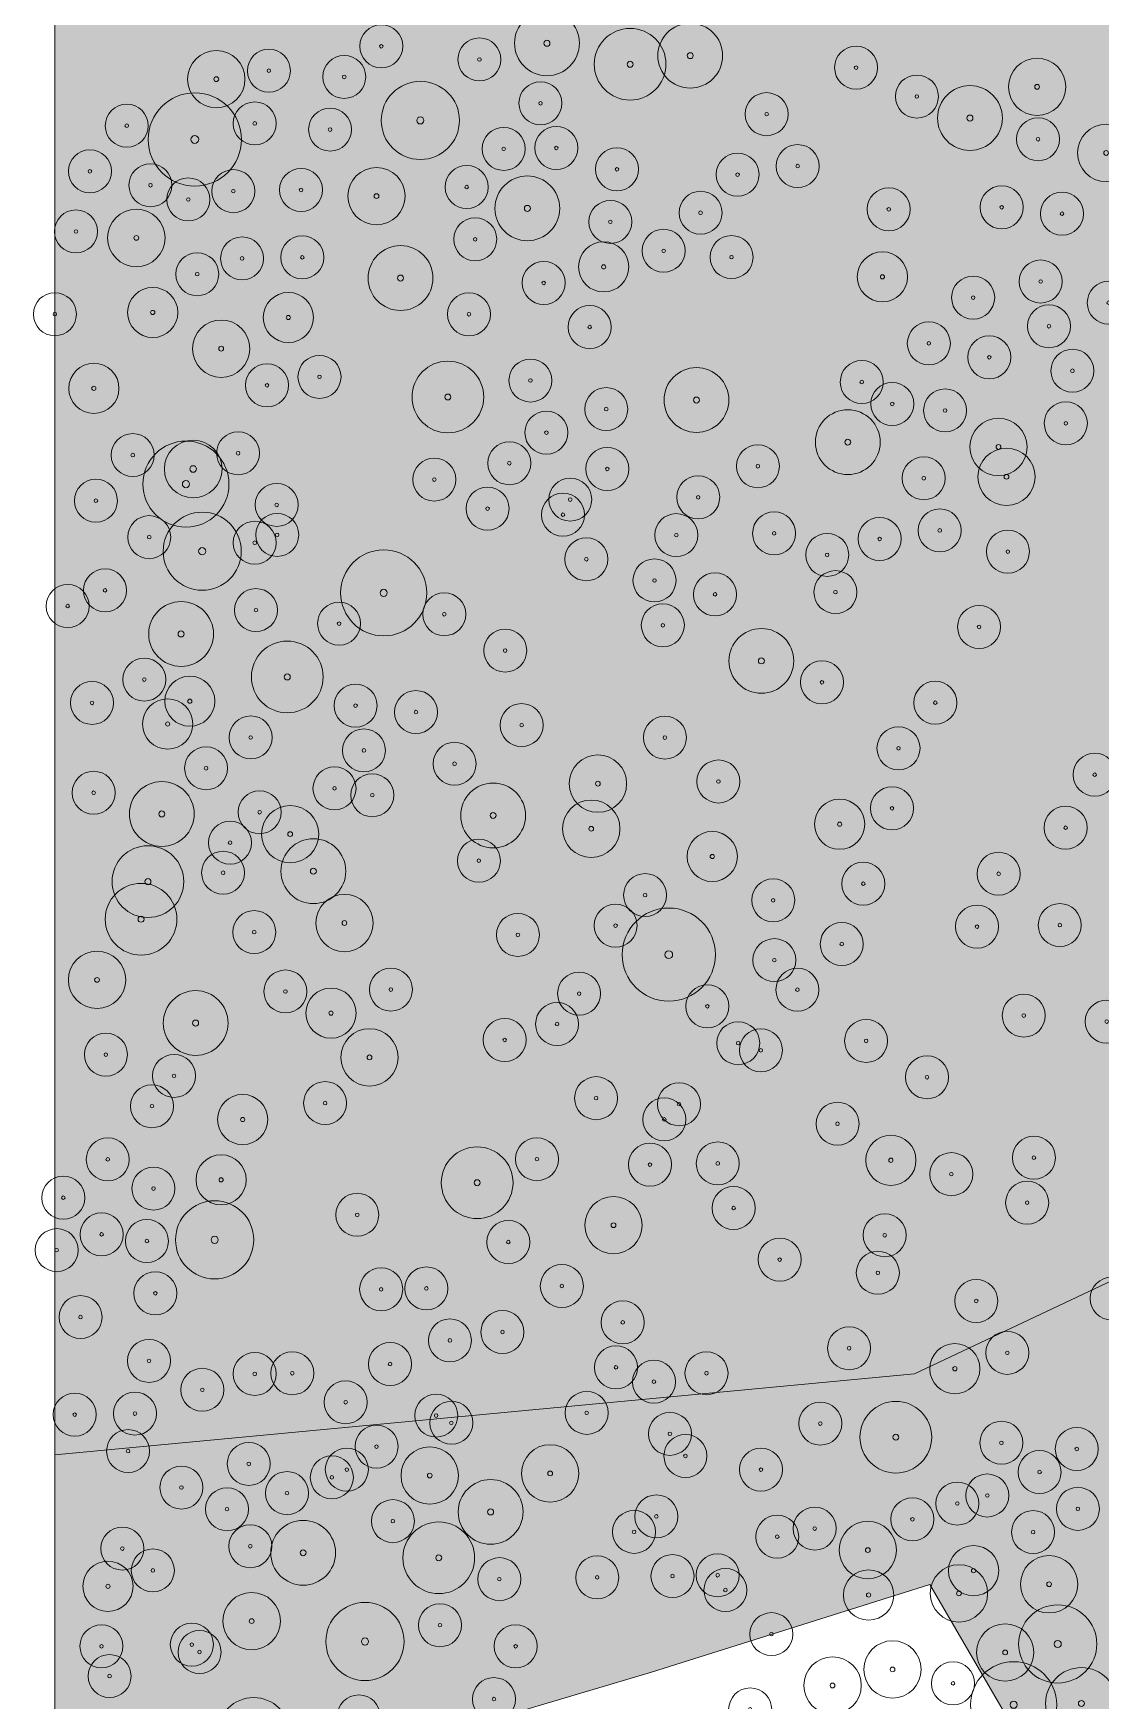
# Model space of a CAD drawing. Header units: metres. Extents: x -7 to 1019, y -7 to 1014.
# Drawn here: x -3 to 145.8, y 231.3 to 463.9 of the extents above; entities that cross this region are included whole.
import ezdxf

# ---------------------------------------------------------------- set-up
doc = ezdxf.new("R2010")
doc.units = ezdxf.units.M
doc.header["$MEASUREMENT"] = 0
for name, color, linetype, lineweight, true_color in [('TPX_CONTOUR_LINES_5M', 7, 'CONTINUOUS', 0, 0x969696), ('TPX_FRAME_PROJECT', 7, 'CONTINUOUS', 0, 0x000000), ('TPX_VEGETATION_GREEN_SPACES', 7, 'CONTINUOUS', 0, 0x58ba48), ('TPX_VEGETATION_GREEN_SPACES_HATCH', 7, 'CONTINUOUS', 0, 0x58ba48), ('TPX_VEGETATION_TREES_INDIVIDUAL', 7, 'CONTINUOUS', 0, 0x136734)]:
    doc.layers.add(name, color=color, linetype=linetype, lineweight=lineweight, true_color=true_color)

# ---------------------------------------------------------------- blocks, each defined once
blk = doc.blocks.new('TREETR005_CR060')
at = {"layer": 'TPX_VEGETATION_TREES_INDIVIDUAL'}
for radius in [6, 0.5]:
    blk.add_circle((0, 0, 0.04), radius, dxfattribs=at)
blk = doc.blocks.new('TREETR003_CR030')
at = {"layer": 'TPX_VEGETATION_TREES_INDIVIDUAL'}
for radius in [3, 0.25]:
    blk.add_circle((0, 0, 0.04), radius, dxfattribs=at)
blk = doc.blocks.new('TREETR004_CR045')
at = {"layer": 'TPX_VEGETATION_TREES_INDIVIDUAL'}
for radius in [4.52, 0.417]:
    blk.add_circle((0, 0, 0.04), radius, dxfattribs=at)
blk = doc.blocks.new('TREETR003_CR040')
at = {"layer": 'TPX_VEGETATION_TREES_INDIVIDUAL'}
for radius in [4, 0.333]:
    blk.add_circle((0, 0, 0.04), radius, dxfattribs=at)
blk = doc.blocks.new('TREETR004_CR050')
at = {"layer": 'TPX_VEGETATION_TREES_INDIVIDUAL'}
for radius in [5, 0.417]:
    blk.add_circle((0, 0, 0.04), radius, dxfattribs=at)
blk = doc.blocks.new('TREETR005_CR040')
at = {"layer": 'TPX_VEGETATION_TREES_INDIVIDUAL'}
for radius in [4.02, 0.458]:
    blk.add_circle((0, 0, 0.04), radius, dxfattribs=at)
blk = doc.blocks.new('TREETR005_CR055')
at = {"layer": 'TPX_VEGETATION_TREES_INDIVIDUAL'}
for radius in [5.45, 0.5]:
    blk.add_circle((0, 0, 0.04), radius, dxfattribs=at)
blk = doc.blocks.new('TREETR005_CR065')
at = {"layer": 'TPX_VEGETATION_TREES_INDIVIDUAL'}
for radius in [6.5, 0.542]:
    blk.add_circle((0, 0, 0.04), radius, dxfattribs=at)
blk = doc.blocks.new('TREETR003_CR035')
at = {"layer": 'TPX_VEGETATION_TREES_INDIVIDUAL'}
for radius in [3.5, 0.292]:
    blk.add_circle((0, 0, 0.04), radius, dxfattribs=at)

msp = doc.modelspace()

# ---------------------------------------------------------------- hatches: boundary and pattern name
at = {"layer": 'TPX_VEGETATION_GREEN_SPACES_HATCH'}
msp.add_hatch(color=256, dxfattribs=at).paths.add_polyline_path([(0, 815.56), (0, 165.34), (13.02, 152.57), (46.37, 184.19), (48.03, 224.85), (83.18, 235.28), (122.01, 247.5), (139.83, 216.9), (560.02, 738.24), (575.52, 717.94), (628.86, 774.72), (664.02, 898.62), (626.71, 936.05), (591.38, 961.32), (529.37, 1005.65), (527.1, 1007.12), (425.31, 1007.12), (370.92, 971.48), (91.66, 834.53), (82.63, 852.04), (0, 815.56)])

# ---------------------------------------------------------------- linework, layer by layer
at = {"layer": 'TPX_CONTOUR_LINES_5M', "elevation": 0.05}
msp.add_lwpolyline([(402.88, 564.6), (332.95, 499.16), (306.31, 443.22), (279.68, 415.29), (264.35, 381.48), (228.73, 350.97), (212.08, 320.45), (119.86, 276.9), (0, 265.62)], dxfattribs=at)
at = {"layer": 'TPX_FRAME_PROJECT', "elevation": 0}
msp.add_lwpolyline([(0, 0), (1012.17, 0), (1012.17, 1007.12), (0, 1007.12)], close=True, dxfattribs=at)
at = {"layer": 'TPX_VEGETATION_GREEN_SPACES', "elevation": 0}
msp.add_lwpolyline([(0, 815.56), (0, 165.34), (13.02, 152.57), (46.37, 184.19), (48.03, 224.85), (83.18, 235.28), (122.01, 247.5), (139.83, 216.9), (560.02, 738.24), (575.52, 717.94), (628.86, 774.72), (664.02, 898.62), (626.71, 936.05), (591.38, 961.32), (529.37, 1005.65), (527.1, 1007.12), (425.31, 1007.12), (370.92, 971.48), (91.66, 834.53), (82.63, 852.04)], close=True, dxfattribs=at)

# ---------------------------------------------------------------- block references
at = {"layer": 'TPX_VEGETATION_TREES_INDIVIDUAL'}
for name, p in [('TREETR004_CR045', (68.62, 462.49, 0.04)), ('TREETR004_CR045', (88.6, 460.76, 0.04)), ('TREETR003_CR030', (45.53, 462.07, 0.04)), ('TREETR003_CR030', (59.21, 460.23, 0.04)), ('TREETR004_CR050', (80.22, 459.56, 0.04)), ('TREETR003_CR040', (22.52, 457.48, 0.04)), ('TREETR003_CR030', (29.85, 458.66, 0.04)), ('TREETR003_CR030', (40.36, 457.8, 0.04)), ('TREETR003_CR030', (111.73, 459.09, 0.04)), ('TREETR003_CR040', (136.97, 456.41, 0.04)), ('TREETR005_CR055', (50.97, 451.73, 0.04)), ('TREETR003_CR030', (67.72, 454.12, 0.04)), ('TREETR003_CR030', (120.2, 455.06, 0.04)), ('TREETR004_CR045', (127.6, 452.06, 0.04)), ('TREETR003_CR030', (10.04, 450.99, 0.04)), ('TREETR005_CR065', (19.52, 449.07, 0.04)), ('TREETR003_CR030', (27.88, 451.31, 0.04)), ('TREETR003_CR030', (99.25, 452.6, 0.04)), ('TREETR003_CR030', (38.39, 450.45, 0.04)), ('TREETR003_CR030', (137.1, 449.1, 0.04)), ('TREETR003_CR040', (146.59, 447.19, 0.04)), ('TREETR003_CR030', (62.59, 447.76, 0.04)), ('TREETR003_CR030', (69.93, 447.89, 0.04)), ('TREETR003_CR030', (4.9, 444.63, 0.04)), ('TREETR003_CR030', (78.39, 444.91, 0.04)), ('TREETR003_CR030', (95.2, 444.17, 0.04)), ('TREETR003_CR030', (103.58, 445.36, 0.04)), ('TREETR003_CR030', (13.34, 442.69, 0.04)), ('TREETR003_CR030', (24.9, 441.86, 0.04)), ('TREETR003_CR030', (34.34, 442.03, 0.04)), ('TREETR003_CR040', (44.86, 441.17, 0.04)), ('TREETR003_CR030', (57.43, 442.44, 0.04)), ('TREETR003_CR030', (18.62, 440.7, 0.04)), ('TREETR004_CR045', (65.89, 439.46, 0.04)), ('TREETR003_CR030', (116.28, 439.33, 0.04)), ('TREETR003_CR030', (132.03, 439.61, 0.04)), ('TREETR003_CR030', (77.47, 437.58, 0.04)), ('TREETR003_CR030', (90.04, 438.85, 0.04)), ('TREETR003_CR030', (140.44, 438.72, 0.04)), ('TREETR003_CR030', (2.95, 436.24, 0.04)), ('TREETR003_CR040', (11.37, 435.34, 0.04)), ('TREETR003_CR030', (58.62, 435.15, 0.04)), ('TREETR003_CR030', (26.12, 432.48, 0.04)), ('TREETR003_CR030', (34.51, 432.63, 0.04)), ('TREETR003_CR030', (84.89, 433.54, 0.04)), ('TREETR003_CR030', (94.36, 432.66, 0.04)), ('TREETR003_CR030', (19.86, 430.28, 0.04)), ('TREETR004_CR045', (48.21, 429.74, 0.04)), ('TREETR003_CR035', (76.53, 431.3, 0.04)), ('TREETR003_CR035', (115.4, 429.91, 0.04)), ('TREETR003_CR030', (68.17, 429.06, 0.04)), ('TREETR003_CR030', (137.46, 429.26, 0.04)), ('TREETR003_CR035', (13.66, 424.94, 0.04)), ('TREETR003_CR030', (128.05, 427.01, 0.04)), ('TREETR003_CR030', (146.96, 426.3, 0.04)), ('TREETR003_CR030', (0.01, 424.7, 0.04)), ('TREETR003_CR035', (32.57, 424.24, 0.04)), ('TREETR003_CR030', (57.75, 424.69, 0.04)), ('TREETR003_CR030', (74.58, 422.91, 0.04)), ('TREETR003_CR030', (138.62, 423.02, 0.04)), ('TREETR003_CR040', (23.2, 419.89, 0.04)), ('TREETR003_CR030', (121.87, 420.63, 0.04)), ('TREETR003_CR030', (130.3, 418.69, 0.04)), ('TREETR003_CR030', (36.91, 415.96, 0.04)), ('TREETR003_CR030', (141.89, 416.81, 0.04)), ('TREETR003_CR035', (5.45, 414.35, 0.04)), ('TREETR003_CR030', (29.59, 414.78, 0.04)), ('TREETR004_CR050', (54.81, 413.15, 0.04)), ('TREETR003_CR030', (66.32, 415.45, 0.04)), ('TREETR004_CR045', (89.47, 412.73, 0.04)), ('TREETR003_CR030', (112.52, 415.24, 0.04)), ('TREETR003_CR030', (76.89, 411.46, 0.04)), ('TREETR003_CR030', (116.77, 412.18, 0.04)), ('TREETR003_CR030', (124.14, 411.27, 0.04)), ('TREETR003_CR030', (140.97, 409.48, 0.04)), ('TREETR003_CR030', (68.55, 408.18, 0.04)), ('TREETR004_CR045', (110.57, 406.85, 0.04)), ('TREETR003_CR040', (131.58, 406.18, 0.04)), ('TREETR003_CR030', (10.87, 405.05, 0.04)), ('TREETR005_CR060', (18.29, 401, 0.04)), ('TREETR005_CR040', (19.3, 403.11, 0.04)), ('TREETR003_CR030', (25.56, 405.31, 0.04)), ('TREETR003_CR030', (63.38, 403.91, 0.04)), ('TREETR003_CR030', (77.04, 403.11, 0.04)), ('TREETR003_CR030', (98.03, 403.49, 0.04)), ('TREETR003_CR030', (121.16, 401.82, 0.04)), ('TREETR003_CR040', (132.7, 402.02, 0.04)), ('TREETR003_CR030', (52.92, 401.63, 0.04)), ('TREETR003_CR030', (5.73, 398.69, 0.04)), ('TREETR003_CR030', (30.94, 398.1, 0.04)), ('TREETR003_CR030', (60.34, 397.58, 0.04)), ('TREETR003_CR030', (71.87, 398.84, 0.04)), ('TREETR003_CR030', (89.71, 399.16, 0.04)), ('TREETR003_CR030', (70.86, 396.73, 0.04)), ('TREETR003_CR030', (13.17, 393.6, 0.04)), ('TREETR005_CR055', (20.56, 391.64, 0.04)), ('TREETR003_CR030', (27.88, 392.82, 0.04)), ('TREETR003_CR030', (31.01, 393.92, 0.04)), ('TREETR003_CR030', (86.66, 393.88, 0.04)), ('TREETR003_CR030', (100.3, 394.13, 0.04)), ('TREETR003_CR030', (115.01, 393.35, 0.04)), ('TREETR003_CR030', (123.39, 394.54, 0.04)), ('TREETR003_CR030', (74.12, 390.52, 0.04)), ('TREETR003_CR030', (107.7, 391.13, 0.04)), ('TREETR003_CR030', (132.89, 391.58, 0.04)), ('TREETR005_CR060', (45.86, 385.83, 0.04)), ('TREETR003_CR030', (7.01, 386.18, 0.04)), ('TREETR003_CR030', (83.62, 387.56, 0.04)), ('TREETR003_CR030', (92.06, 385.62, 0.04)), ('TREETR003_CR030', (108.85, 385.93, 0.04)), ('TREETR003_CR030', (1.8, 383.99, 0.04)), ('TREETR003_CR030', (28.05, 383.42, 0.04)), ('TREETR004_CR045', (17.61, 380.1, 0.04)), ('TREETR003_CR030', (39.64, 381.54, 0.04)), ('TREETR003_CR030', (54.31, 382.85, 0.04)), ('TREETR003_CR030', (84.78, 381.31, 0.04)), ('TREETR003_CR030', (128.88, 381.07, 0.04)), ('TREETR004_CR050', (32.42, 374.1, 0.04)), ('TREETR003_CR030', (62.8, 377.78, 0.04)), ('TREETR004_CR045', (98.52, 376.34, 0.04)), ('TREETR003_CR030', (12.48, 373.74, 0.04)), ('TREETR003_CR030', (106.97, 373.36, 0.04)), ('TREETR003_CR030', (5.19, 370.48, 0.04)), ('TREETR003_CR035', (18.83, 370.72, 0.04)), ('TREETR003_CR030', (41.94, 370.1, 0.04)), ('TREETR003_CR030', (50.36, 369.2, 0.04)), ('TREETR003_CR030', (122.77, 370.51, 0.04)), ('TREETR003_CR035', (15.74, 367.54, 0.04)), ('TREETR003_CR030', (65.09, 367.38, 0.04)), ('TREETR003_CR030', (27.32, 365.66, 0.04)), ('TREETR003_CR030', (85.07, 365.65, 0.04)), ('TREETR003_CR030', (43.1, 363.85, 0.04)), ('TREETR003_CR030', (117.64, 364.15, 0.04)), ('TREETR003_CR030', (21.1, 361.37, 0.04)), ('TREETR003_CR030', (55.74, 361.99, 0.04)), ('TREETR003_CR040', (75.73, 359.22, 0.04)), ('TREETR003_CR030', (145, 360.47, 0.04)), ('TREETR003_CR030', (5.42, 357.95, 0.04)), ('TREETR003_CR030', (39, 358.56, 0.04)), ('TREETR003_CR030', (44.27, 357.61, 0.04)), ('TREETR003_CR030', (92.53, 359.52, 0.04)), ('TREETR004_CR045', (14.92, 354.99, 0.04)), ('TREETR003_CR030', (28.56, 355.23, 0.04)), ('TREETR004_CR045', (61.12, 354.78, 0.04)), ('TREETR003_CR030', (116.74, 355.78, 0.04)), ('TREETR003_CR040', (32.82, 352.18, 0.04)), ('TREETR003_CR040', (74.8, 352.93, 0.04)), ('TREETR003_CR035', (109.43, 353.56, 0.04)), ('TREETR003_CR030', (140.94, 353.08, 0.04)), ('TREETR003_CR030', (24.44, 350.98, 0.04)), ('TREETR004_CR045', (36.06, 347.01, 0.04)), ('TREETR003_CR030', (59.13, 348.47, 0.04)), ('TREETR003_CR035', (91.67, 349.06, 0.04)), ('TREETR004_CR050', (12.99, 345.55, 0.04)), ('TREETR003_CR030', (23.47, 346.79, 0.04)), ('TREETR003_CR030', (131.6, 346.65, 0.04)), ('TREETR003_CR030', (82.31, 343.67, 0.04)), ('TREETR003_CR030', (112.73, 345.26, 0.04)), ('TREETR004_CR050', (12.03, 340.31, 0.04)), ('TREETR003_CR030', (100.17, 342.95, 0.04)), ('TREETR003_CR040', (40.39, 339.78, 0.04)), ('TREETR003_CR030', (78.19, 339.42, 0.04)), ('TREETR005_CR065', (85.61, 335.37, 0.04)), ('TREETR003_CR030', (128.59, 339.28, 0.04)), ('TREETR003_CR030', (140.13, 339.49, 0.04)), ('TREETR003_CR030', (27.81, 338.51, 0.04)), ('TREETR003_CR030', (64.57, 338.13, 0.04)), ('TREETR003_CR030', (109.73, 336.85, 0.04)), ('TREETR003_CR030', (100.33, 334.6, 0.04)), ('TREETR003_CR040', (5.89, 331.85, 0.04)), ('TREETR003_CR030', (32.16, 330.23, 0.04)), ('TREETR003_CR030', (46.86, 330.5, 0.04)), ('TREETR003_CR030', (73.11, 329.93, 0.04)), ('TREETR003_CR030', (103.55, 330.48, 0.04)), ('TREETR004_CR045', (19.64, 325.83, 0.04)), ('TREETR003_CR035', (38.52, 327.21, 0.04)), ('TREETR003_CR030', (90.99, 328.16, 0.04)), ('TREETR003_CR030', (70.04, 325.69, 0.04)), ('TREETR003_CR030', (135.11, 326.87, 0.04)), ('TREETR003_CR030', (146.67, 326.03, 0.04)), ('TREETR003_CR030', (62.73, 323.47, 0.04)), ('TREETR003_CR030', (95.29, 323.02, 0.04)), ('TREETR003_CR030', (113.13, 323.34, 0.04)), ('TREETR003_CR030', (7.12, 321.42, 0.04)), ('TREETR003_CR040', (43.88, 321.04, 0.04)), ('TREETR003_CR030', (98.45, 322.03, 0.04)), ('TREETR003_CR030', (16.63, 318.46, 0.04)), ('TREETR003_CR030', (121.62, 318.27, 0.04)), ('TREETR003_CR030', (13.55, 314.23, 0.04)), ('TREETR003_CR030', (37.69, 314.66, 0.04)), ('TREETR003_CR030', (75.48, 315.35, 0.04)), ('TREETR003_CR030', (87.04, 314.51, 0.04)), ('TREETR003_CR035', (26.19, 312.37, 0.04)), ('TREETR003_CR030', (84.98, 312.39, 0.04)), ('TREETR003_CR030', (109.14, 311.78, 0.04)), ('TREETR003_CR030', (7.39, 306.81, 0.04)), ('TREETR003_CR030', (67.23, 306.84, 0.04)), ('TREETR003_CR035', (116.58, 306.69, 0.04)), ('TREETR003_CR030', (136.52, 307.05, 0.04)), ('TREETR003_CR035', (23.19, 303.96, 0.04)), ('TREETR004_CR050', (58.89, 303.56, 0.04)), ('TREETR003_CR030', (82.99, 306.08, 0.04)), ('TREETR003_CR030', (92.44, 306.25, 0.04)), ('TREETR003_CR030', (125.01, 304.75, 0.04)), ('TREETR003_CR030', (13.76, 302.74, 0.04)), ('TREETR003_CR030', (1.19, 301.47, 0.04)), ('TREETR003_CR030', (94.65, 300.03, 0.04)), ('TREETR003_CR030', (135.58, 300.77, 0.04)), ('TREETR005_CR055', (22.29, 295.59, 0.04)), ('TREETR003_CR030', (42.17, 299.08, 0.04)), ('TREETR003_CR040', (77.9, 297.63, 0.04)), ('TREETR003_CR030', (6.53, 296.35, 0.04)), ('TREETR003_CR030', (12.84, 295.42, 0.04)), ('TREETR003_CR030', (63.24, 295.28, 0.04)), ('TREETR003_CR030', (115.72, 296.23, 0.04)), ('TREETR003_CR030', (0.27, 294.15, 0.04)), ('TREETR003_CR030', (101.08, 292.83, 0.04)), ('TREETR003_CR030', (114.76, 290.99, 0.04)), ('TREETR003_CR030', (14.02, 288.13, 0.04)), ('TREETR003_CR030', (45.51, 288.69, 0.04)), ('TREETR003_CR030', (51.81, 288.81, 0.04)), ('TREETR003_CR030', (70.7, 289.15, 0.04)), ('TREETR003_CR030', (128.48, 287.06, 0.04)), ('TREETR003_CR030', (147.37, 287.4, 0.04)), ('TREETR003_CR030', (3.59, 284.81, 0.04)), ('TREETR003_CR030', (79.19, 284.08, 0.04)), ('TREETR003_CR030', (55.09, 281.56, 0.04)), ('TREETR003_CR030', (62.42, 282.73, 0.04)), ('TREETR003_CR030', (13.14, 278.71, 0.04)), ('TREETR003_CR030', (110.75, 280.47, 0.04)), ('TREETR003_CR030', (132.81, 279.83, 0.04)), ('TREETR003_CR030', (27.88, 276.89, 0.04)), ('TREETR003_CR030', (33.12, 276.98, 0.04)), ('TREETR003_CR030', (46.75, 278.27, 0.04)), ('TREETR003_CR030', (78.25, 277.8, 0.04)), ('TREETR003_CR030', (90.87, 276.98, 0.04)), ('TREETR003_CR035', (125.5, 277.61, 0.04)), ('TREETR003_CR030', (20.57, 274.67, 0.04)), ('TREETR003_CR030', (83.54, 275.8, 0.04)), ('TREETR003_CR030', (40.55, 272.94, 0.04)), ('TREETR003_CR030', (74.17, 271.46, 0.04)), ('TREETR003_CR030', (2.78, 271.21, 0.04)), ('TREETR003_CR030', (11.18, 271.36, 0.04)), ('TREETR003_CR030', (53.18, 271.08, 0.04)), ('TREETR003_CR030', (55.3, 270.07, 0.04)), ('TREETR003_CR030', (106.74, 269.96, 0.04)), ('TREETR004_CR050', (117.27, 268.06, 0.04)), ('TREETR003_CR030', (85.77, 268.53, 0.04)), ('TREETR003_CR030', (131.99, 267.28, 0.04)), ('TREETR003_CR030', (10.22, 266.12, 0.04)), ('TREETR003_CR030', (44.86, 266.75, 0.04)), ('TREETR003_CR030', (87.93, 265.44, 0.04)), ('TREETR003_CR030', (142.5, 266.42, 0.04)), ('TREETR003_CR030', (27.05, 264.34, 0.04)), ('TREETR003_CR030', (38.63, 262.46, 0.04)), ('TREETR003_CR030', (40.72, 263.54, 0.04)), ('TREETR003_CR040', (52.28, 262.71, 0.04)), ('TREETR003_CR040', (69.07, 263.01, 0.04)), ('TREETR003_CR030', (98.46, 263.54, 0.04)), ('TREETR003_CR030', (137.31, 263.2, 0.04)), ('TREETR003_CR030', (17.66, 261.04, 0.04)), ('TREETR003_CR030', (32.38, 260.26, 0.04)), ('TREETR003_CR030', (130.02, 259.93, 0.04)), ('TREETR003_CR030', (24.02, 258.02, 0.04)), ('TREETR004_CR045', (60.77, 257.64, 0.04)), ('TREETR003_CR030', (125.84, 258.81, 0.04)), ('TREETR003_CR030', (142.65, 258.07, 0.04)), ('TREETR003_CR030', (47.14, 256.35, 0.04)), ('TREETR003_CR030', (83.88, 257.01, 0.04)), ('TREETR003_CR030', (105.96, 255.32, 0.04)), ('TREETR003_CR030', (119.58, 256.61, 0.04)), ('TREETR003_CR030', (27.26, 252.85, 0.04)), ('TREETR004_CR045', (34.63, 251.94, 0.04)), ('TREETR004_CR050', (53.54, 251.24, 0.04)), ('TREETR003_CR030', (80.77, 254.86, 0.04)), ('TREETR003_CR030', (100.73, 254.18, 0.04)), ('TREETR003_CR040', (113.36, 252.32, 0.04)), ('TREETR003_CR030', (136.41, 254.82, 0.04)), ('TREETR003_CR030', (9.42, 252.53, 0.04)), ('TREETR003_CR030', (13.67, 249.48, 0.04)), ('TREETR003_CR030', (61.99, 248.26, 0.04)), ('TREETR003_CR030', (75.63, 248.51, 0.04)), ('TREETR003_CR030', (86.13, 248.69, 0.04)), ('TREETR003_CR030', (92.42, 248.81, 0.04)), ('TREETR003_CR035', (128.11, 249.45, 0.04)), ('TREETR003_CR040', (138.64, 247.55, 0.04)), ('TREETR003_CR035', (7.41, 247.27, 0.04)), ('TREETR003_CR030', (93.51, 246.74, 0.04)), ('TREETR003_CR035', (113.47, 246.05, 0.04)), ('TREETR003_CR040', (126.07, 246.28, 0.04)), ('TREETR003_CR040', (27.45, 242.41, 0.04)), ('TREETR005_CR055', (43.25, 239.57, 0.04)), ('TREETR003_CR030', (53.71, 241.84, 0.04)), ('TREETR005_CR055', (139.84, 239.22, 0.04)), ('TREETR003_CR030', (6.51, 238.9, 0.04)), ('TREETR003_CR030', (19.11, 239.13, 0.04)), ('TREETR003_CR030', (64.26, 238.9, 0.04)), ('TREETR003_CR030', (99.92, 240.59, 0.04)), ('TREETR003_CR040', (132.51, 238.04, 0.04)), ('TREETR003_CR030', (20.18, 238.1, 0.04)), ('TREETR003_CR040', (116.81, 235.67, 0.04)), ('TREETR003_CR030', (7.64, 234.74, 0.04)), ('TREETR003_CR040', (108.45, 233.43, 0.04)), ('TREETR003_CR030', (125.24, 233.73, 0.04)), ('TREETR005_CR060', (133.7, 230.75, 0.04)), ('TREETR004_CR050', (143.14, 230.92, 0.04)), ('TREETR003_CR030', (61.24, 231.53, 0.04)), ('TREETR003_CR030', (96.96, 230.09, 0.04)), ('TREETR004_CR050', (27.73, 226.75, 0.04)), ('TREETR003_CR030', (42.39, 229.11, 0.04))]:
    msp.add_blockref(name, p, dxfattribs=at)

doc.saveas('drawing.dxf')
